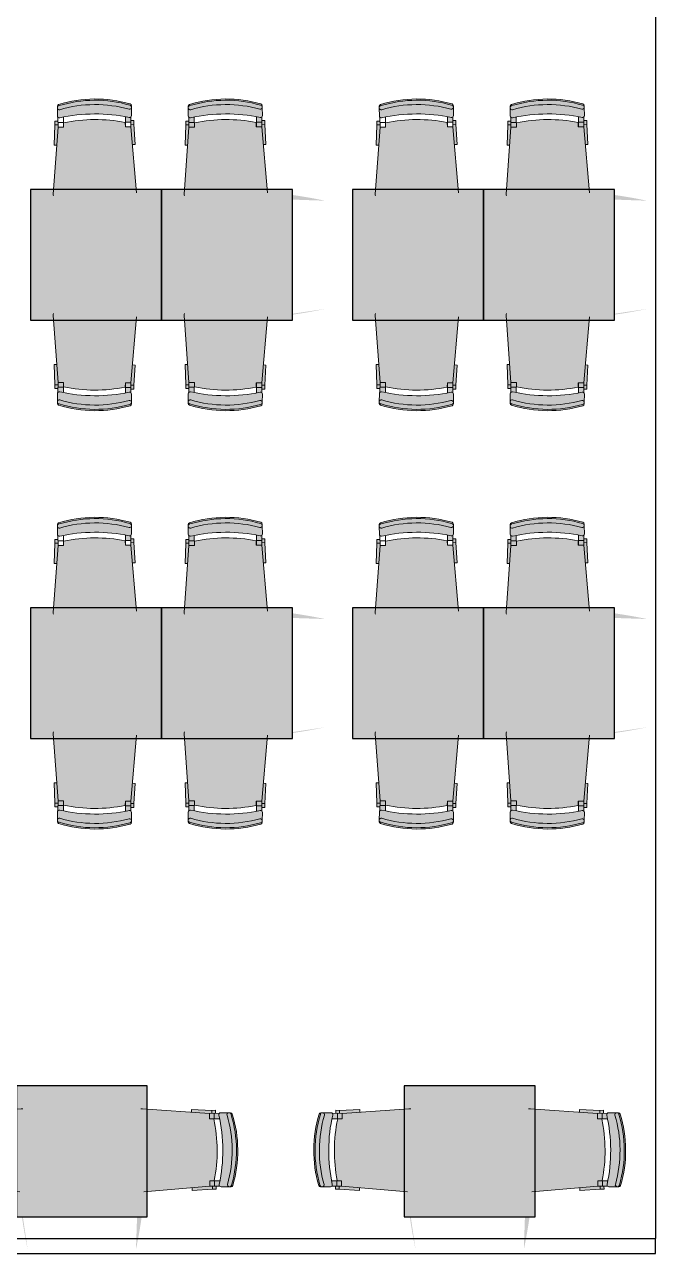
# Model space of a CAD drawing. Header units: millimetres. Extents: x -2729 to 15248, y -12439 to 5292.
# Drawn here: x 4251 to 4588, y -9050 to -8392 of the extents above; entities that cross this region are included whole.
import ezdxf

# ---------------------------------------------------------------- set-up
doc = ezdxf.new("R2010")
doc.units = ezdxf.units.MM
doc.layers.add('0-Mek_vrf text', color=7, linetype='Continuous')
doc.layers.add('tefris', color=39, linetype='Continuous')
doc.layers.add('DUVAR', color=7, linetype='Continuous', lineweight=30)

# ---------------------------------------------------------------- blocks, each defined once
blk = doc.blocks.new('dfgbdf')
at = {"layer": 'tefris', "color": 250, "lineweight": 9}
for p, q in [((-2454111.619684269, 525210.158802735), (-2454111.651142441, 525205.7704439993)), ((-2454111.619684269, 525210.158802735), (-2454111.651142441, 525205.7704439993)), ((-2454111.619684269, 525210.158802735), (-2454111.61313714, 525211.0721156007)), ((-2454072.020701715, 525209.8749354146), (-2454072.014154585, 525210.7882482801)), ((-2454111.393876919, 525199.8079857455), (-2454111.356269388, 525205.054168995)), ((-2454108.455731259, 525205.1188426953), (-2454108.493951429, 525199.7871974818)), ((-2454075.256584268, 525204.8808529217), (-2454075.294804439, 525199.5492077086)), ((-2454072.394878949, 525199.528419445), (-2454072.357271417, 525204.7746026947)), ((-2454072.020701715, 525209.8749354146), (-2454072.052159887, 525205.4865766789)), ((-2454072.020701715, 525209.8749354146), (-2454072.052159887, 525205.4865766789)), ((-2454114.364413285, 525164.5024694676), (-2454111.393876919, 525199.8079857455)), ((-2454112.999900517, 525201.1196209646), (-2454113.57778656, 525190.2564495396)), ((-2454112.985563781, 525203.1195695786), (-2454112.999900517, 525201.1196209646)), ((-2454112.999900517, 525201.1196209646), (-2454111.384557405, 525201.1080412957)), ((-2454112.985563781, 525203.1195695786), (-2454111.370220672, 525203.107989909)), ((-2454111.393876919, 525199.8079857455), (-2454108.393953999, 525199.7864806453)), ((-2454111.375956003, 525202.3079215129), (-2454108.476030512, 525202.2871332491)), ((-2454108.377466755, 525202.0864215513), (-2454108.393953999, 525199.7864806453)), ((-2454075.378314627, 525201.8498654515), (-2454075.394801869, 525199.5499245452)), ((-2454075.394801869, 525199.5499245452), (-2454072.394878949, 525199.528419445)), ((-2454075.276883522, 525202.0491434757), (-2454072.376958031, 525202.0283552122)), ((-2454069.8998299, 525163.7397039934), (-2454072.394878949, 525199.528419445)), ((-2454070.770216322, 525200.816895326), (-2454072.385559435, 525200.828474995)), ((-2454070.75587959, 525202.8168439397), (-2454072.371222701, 525202.8284236089)), ((-2454070.75587959, 525202.8168439397), (-2454070.770216322, 525200.816895326)), ((-2454070.770216322, 525200.816895326), (-2454070.348128059, 525189.946555534)), ((-2454113.57778656, 525190.2564495396), (-2454112.198356299, 525190.2465610235)), ((-2454070.348128059, 525189.946555534), (-2454071.727558321, 525189.95644405))]:
    blk.add_line(p, q, dxfattribs=at)
for centre, radius, start, end in [((-2454110.619709962, 525210.1516343682), 1, 179.5892793318425, 285.8993206494205), ((-2454110.95488347, 525210.5468397918), 0.6645643387296895, 128.1842560686453, 174.5564035868221), ((-2454110.613162832, 525211.0649472337), 1, 106.424976356534, 179.5892793318425), ((-2454110.477309588, 525209.903743491), 1.465455548318734, 98.72199400806039, 127.3173746617995), ((-2454092.409191321, 525148.7779265486), 65.89265889045396, 89.45884940670703, 106.2935274857314), ((-2454092.409191321, 525148.7779265486), 65.19265889045396, 89.45884940670703, 106.2935274857314), ((-2454092.43093583, 525145.7446062912), 65.92605708526092, 89.4589154703867, 105.7679051027529), ((-2454092.130943537, 525145.7424557811), 65.92605708526092, 73.41065353881503, 89.71964317462334), ((-2454092.112385946, 525148.7757988839), 65.19265889045396, 72.8850311529628, 89.71970926283139), ((-2454092.109199028, 525148.7757760386), 65.89265889045396, 72.8850311529628, 89.71970926283139), ((-2454073.169802533, 525209.636302729), 1.465455548318734, 51.8611839938373, 80.45656463648214), ((-2454073.014128892, 525210.795416647), 1, 359.5892793318426, 72.75358231075933), ((-2454072.683058072, 525210.2724862649), 0.6645643387296895, 4.622155051725973, 50.99430259902947), ((-2454110.651168134, 525205.7632756322), 1, 179.5892793318425, 282.1716553241168), ((-2454092.605583447, 525121.3815767524), 85.28971260092196, 89.48851251595534, 102.0700716838015), ((-2454092.445793999, 525122.746649585), 80.92352941175771, 77.82438813700311, 101.3541705151467), ((-2454092.305591153, 525121.3794262424), 85.28971260092196, 77.10848695473183, 89.69004613117218), ((-2454073.020676022, 525209.8821037814), 1, 253.2792379985671, 359.5892793318426), ((-2454073.052134194, 525205.4937450454), 1, 257.0069033155113, 359.5892793318426), ((-2454072.892565872, 525163.5310621646), 3, 344.9838835373608, 3.987984671885633)]:
    blk.add_arc(centre, radius, start, end, dxfattribs=at)
blk = doc.blocks.new('fgvbhfgjh')
h = blk.add_hatch(color=18)
h.set_gradient(color1=(8, 8, 8), color2=(145, 145, 145), one_color=1, tint=0.4099999964237213, name='INVCURVED')
h.paths.add_polyline_path([(-2451483.19880926, 521668.8699824771), (-2451413.19880926, 521668.8699824771), (-2451413.19880926, 521598.869982477), (-2451483.19880926, 521598.869982477)])
blk.add_lwpolyline([(-2451483.19880926, 521668.8699824771), (-2451413.19880926, 521668.8699824771), (-2451413.19880926, 521598.869982477), (-2451483.19880926, 521598.869982477), (-2451483.19880926, 521668.8699824771)])
blk = doc.blocks.new('mmmm')
at = {"layer": 'tefris'}
h = blk.add_hatch(color=18, dxfattribs=at)
h.set_gradient(color1=(8, 8, 8), color2=(92, 92, 92), one_color=1, tint=0.3600000143051147, name='CYLINDER')
edge = h.paths.add_edge_path()
edge.add_ellipse((-2457679.188082683, 522983.9656163464), major_axis=(-0.7071067817222897, 0.7071067817222896), ratio=0.9999999995503444, start_angle=224.6289349861511, end_angle=297.794258137757, ccw=False)
edge.add_line((-2457678.188103654, 522983.9591400851), (-2457678.19209032, 522983.4386288924))
edge.add_ellipse((-2457678.856640798, 522983.4429210727), major_axis=(0.4699179507806104, 0.4699179507806102), ratio=0.9999999992327752, start_angle=314.6299447237471, end_angle=369.2071047513651)
edge.add_ellipse((-2457679.342933607, 522982.8063922324), major_axis=(1.036233554988591, 1.036233554988591), ratio=0.9999999988766552, start_angle=8.340224815695624, end_angle=35.49723029684532)
edge.add_ellipse((-2457698.242316748, 522921.9324592913), major_axis=(46.09817118423729, 46.09817118423728), ratio=0.9999999999767026, start_angle=27.92569661727104, end_angle=44.76037470618905)
edge.add_ellipse((-2457698.539123553, 522921.9343762971), major_axis=(46.098171190294, 46.098171190294), ratio=0.9999999999654413, start_angle=44.49951486546471, end_angle=61.33419295303329)
edge.add_ellipse((-2457716.650621083, 522983.047354069), major_axis=(1.0362335564434, 1.0362335564434), ratio=0.9999999993428333, start_angle=53.76265933991045, end_angle=80.91966347774053)
edge.add_ellipse((-2457717.128651278, 522983.6901112522), major_axis=(-0.469917950441453, 0.469917950441453), ratio=0.9999999963918572, start_angle=-9.94721817048274, end_angle=39.59706914734291)
edge.add_line((-2457717.790263056, 522983.7526861261), (-2457717.787277593, 522984.2149197343))
edge.add_ellipse((-2457716.78729845, 522984.2084610986), major_axis=(0.7071067817655636, 0.7071067817655637), ratio=0.9999999992213571, start_angle=61.465641435351586, end_angle=134.6299448394291, ccw=False)
edge.add_ellipse((-2457698.539123555, 522921.9343762975), major_axis=(-46.59314593089847, 46.59314593089847), ratio=0.9999999999548213, start_angle=314.49951495361813, end_angle=331.3341929450192, ccw=False)
edge.add_ellipse((-2457698.239129812, 522921.9324387084), major_axis=(-46.5931459337958, 46.59314593379575), ratio=0.9999999999815988, start_angle=297.92569677302316, end_angle=314.76037479879227, ccw=False)
edge = h.paths.add_edge_path()
edge.add_ellipse((-2457761.927457061, 522875.6034356472), major_axis=(119.3420201263131, 37.18174596054682), ratio=0.4265283154179995, start_angle=36.98227490870283, end_angle=62.29266454274355)
edge.add_line((-2457720.479314032, 522937.9572304637), (-2457717.560022757, 522972.9509483364))
edge.add_line((-2457717.560022757, 522972.9509483366), (-2457714.560085328, 522972.9315724254))
edge.add_line((-2457714.560085328, 522972.931572425), (-2457714.545230464, 522975.231524454))
edge.add_ellipse((-2457698.557250628, 522895.9030799139), major_axis=(57.22157640173275, 57.22157640173277), ratio=0.9999999999961988, start_angle=392.86505360477304, end_angle=416.39483596480096, ccw=False)
edge.add_line((-2457681.545918752, 522975.0183894324), (-2457681.560773617, 522972.7184374039))
edge.add_line((-2457681.560773616, 522972.7184374039), (-2457678.560836188, 522972.6990614928))
edge.add_line((-2457678.560836188, 522972.6990614924), (-2457676.040386869, 522936.9121259068))
edge.add_ellipse((-2457679.032974005, 522936.7013600478), major_axis=(2.12132034998911, 2.12132034998911), ratio=0.9999999987284928, start_angle=300.03121224990423, end_angle=319.0286501075705, ccw=False)
edge = h.paths.add_edge_path()
edge.add_ellipse((-2457716.821540904, 522978.9067638578), major_axis=(-0.7071067809131965, 0.7071067809131961), ratio=0.999999999829844, start_angle=44.6284355362892, end_angle=147.0115104225966, ccw=False)
edge.add_line((-2457717.821519876, 522978.9132488352), (-2457717.793176502, 522983.3016024525))
edge.add_ellipse((-2457716.793197359, 522983.2951438157), major_axis=(0.7071067811908893, 0.7071067811908892), ratio=0.9999999999920784, start_angle=134.629944794807, end_angle=240.939986716869)
edge.add_ellipse((-2457698.558715172, 522918.9010413723), major_axis=(-46.61676202146179, 46.61676202146179), ratio=0.9999999999765883, start_angle=314.49958098612035, end_angle=330.80857055908643, ccw=False)
edge.add_ellipse((-2457698.258721432, 522918.8991037826), major_axis=(46.61676202181242, 46.61676202181243), ratio=0.9999999999946059, start_angle=388.45131901296287, end_angle=404.7603086764847, ccw=False)
edge.add_ellipse((-2457679.193981591, 522983.0522990646), major_axis=(0.7071067814499962, 0.7071067814499961), ratio=0.999999999992008, start_angle=208.3199025619581, end_angle=314.6281288870354)
edge.add_line((-2457678.194002653, 522983.0458087349), (-2457678.222345992, 522978.6574604695))
edge.add_ellipse((-2457679.222325135, 522978.6639191065), major_axis=(0.7071067813485851, 0.7071067813485854), ratio=0.9999999999161822, start_angle=212.248395108644, end_angle=314.629944792633, ccw=False)
edge.add_ellipse((-2457698.416077437, 522894.5359564247), major_axis=(60.30893414147975, 60.30893414147973), ratio=0.9999999999651737, start_angle=32.14679778577749, end_angle=44.73071163836433)
edge.add_ellipse((-2457698.716071179, 522894.5378940119), major_axis=(-60.30893414080492, 60.30893414080492), ratio=0.9999999999433816, start_angle=-45.47082196288935, end_angle=-32.88690840348889)
edge = h.paths.add_edge_path()
edge.add_ellipse((-2457698.242316748, 522921.9324592911), major_axis=(46.09817118435935, 46.09817118435936), ratio=0.9999999999766949, start_angle=387.9256966173313, end_angle=404.76037470619013, ccw=False)
edge.add_ellipse((-2457679.342933608, 522982.8063922322), major_axis=(-1.036233556076851, 1.036233556076851), ratio=0.9999999998429832, start_angle=276.9018505936157, end_angle=305.4972302277553, ccw=False)
edge.add_ellipse((-2457678.856640796, 522983.4429210722), major_axis=(-0.4699179509142243, 0.4699179509142243), ratio=0.9999999997353802, start_angle=224.629944793192, end_angle=276.0349705361688, ccw=False)
edge.add_line((-2457678.19209032, 522983.4386288924), (-2457678.194002448, 522983.0458404273))
edge.add_line((-2457678.194002448, 522983.0458404273), (-2457678.194002653, 522983.0458087423))
edge.add_ellipse((-2457679.19398159, 522983.0522990641), major_axis=(-0.7071067810289291, 0.7071067810289291), ratio=0.9999999999624826, start_angle=118.5788082655967, end_angle=224.6281293417238, ccw=False)
edge.add_ellipse((-2457698.258721431, 522918.8991037807), major_axis=(46.61676202343754, 46.61676202343754), ratio=0.9999999999963467, start_angle=28.44739180344517, end_angle=44.76030867725096)
edge.add_ellipse((-2457698.55871517, 522918.9010413715), major_axis=(-46.61676202056894, 46.61676202056894), ratio=0.999999999949352, start_angle=-45.50041901262929, end_angle=-29.18750223913822)
edge.add_ellipse((-2457716.793197359, 522983.2951438157), major_axis=(0.7071067813918692, 0.7071067813918696), ratio=0.9999999995664592, start_angle=134.6299447559351, end_angle=240.68108163018968, ccw=False)
edge.add_line((-2457717.793176501, 522983.301602453), (-2457717.790263056, 522983.7526861276))
edge.add_ellipse((-2457717.128651278, 522983.6901112515), major_axis=(0.469917950619392, 0.4699179506193922), ratio=0.9999999993763433, start_angle=83.22492197080362, end_angle=129.5970688284159, ccw=False)
edge.add_ellipse((-2457716.650621081, 522983.0473540693), major_axis=(1.03623355833267, 1.03623355833267), ratio=0.9999999979251082, start_angle=413.76265943400807, end_angle=442.35804038675644, ccw=False)
edge.add_ellipse((-2457698.539123553, 522921.9343762971), major_axis=(46.0981711902941, 46.09817119029425), ratio=0.9999999999654386, start_angle=404.4995148654648, end_angle=421.3341929530333, ccw=False)
h.paths.add_polyline_path([(-2457718.357715751, 522963.3889550469), (-2457719.737152682, 522963.3978645154), (-2457719.166976878, 522974.2614433565), (-2457717.551625955, 522974.2510101737), (-2457717.560022757, 522972.9509483366)])
h.paths.add_polyline_path([(-2457676.507285125, 522963.1186526685), (-2457677.886722056, 522963.1275621374), (-2457678.560836188, 522972.6990614924), (-2457678.552439386, 522973.9991233298), (-2457676.937088463, 522973.9886901478)])
h.paths.add_polyline_path([(-2457678.539522111, 522975.9990816154), (-2457676.924171188, 522975.9886484326), (-2457676.937088463, 522973.9886901478), (-2457678.552439386, 522973.9991233298)])
h.paths.add_polyline_path([(-2457717.551625955, 522974.2510101737), (-2457719.166976878, 522974.2614433565), (-2457719.154059605, 522976.2614016419), (-2457717.53870868, 522976.2509684595)])
edge = h.paths.add_edge_path()
edge.add_line((-2457714.64393665, 522975.4321661454), (-2457717.543876164, 522975.4508961928))
edge.add_line((-2457717.543876164, 522975.4508961928), (-2457717.526138693, 522978.1971569562))
edge.add_ellipse((-2457716.821540904, 522978.9067638582), major_axis=(-0.7071067812190581, 0.7071067812190583), ratio=0.9999999999837588, start_angle=90.20294078737055, end_angle=147.2123183470314)
edge.add_ellipse((-2457698.716071199, 522894.5378939973), major_axis=(-60.30893392307935, 60.30893392307935), ratio=0.999999994913458, start_angle=325.7503848735804, end_angle=327.11073702994173, ccw=False)
edge.add_line((-2457714.625215686, 522978.330699174), (-2457714.64393665, 522975.4321661454))
h = blk.add_hatch(color=33, dxfattribs=at)
h.set_gradient(color1=(172, 159, 128), one_color=1, tint=1, name='CYLINDER')
h.paths.add_polyline_path([(-2457681.460775703, 522972.717791541), (-2457681.44462911, 522975.2177393974), (-2457678.544689596, 522975.1990093497), (-2457678.560836188, 522972.6990614924)])
edge = h.paths.add_edge_path()
edge.add_line((-2457678.544689596, 522975.1990093497), (-2457681.44462911, 522975.2177393974))
edge.add_line((-2457681.44462911, 522975.2177393974), (-2457681.425908146, 522978.1162724265))
edge.add_ellipse((-2457698.416077457, 522894.535956455), major_axis=(60.30893391531446, 60.30893391531446), ratio=0.9999999950626882, start_angle=392.1491526882551, end_angle=393.50950465792675, ccw=False)
edge.add_ellipse((-2457679.222325135, 522978.6639191066), major_axis=(0.7071067813949794, 0.7071067813949791), ratio=0.9999999999964688, start_angle=212.0475552884645, end_angle=269.0569487911714)
edge.add_line((-2457678.526952125, 522977.9452701127), (-2457678.544689596, 522975.1990093497))
h.paths.add_polyline_path([(-2457717.560022757, 522972.9509483366), (-2457717.543876164, 522975.4508961928), (-2457714.64393665, 522975.4321661454), (-2457714.660083242, 522972.9322182896)])
h = blk.add_hatch(color=18, dxfattribs=at)
h.set_gradient(color1=(8, 8, 8), color2=(92, 92, 92), one_color=1, tint=0.3600000143051147, name='CYLINDER')
h.paths.add_polyline_path([(-2457678.892278905, 522823.9789179585, 0.3305505333251211), (-2457678.188103657, 522824.9406429432), (-2457678.192090323, 522825.4611541359, -0.2427438629334576), (-2457678.467965631, 522824.9178096643, -0.119052518395025), (-2457679.100993811, 522824.6480447833, -0.0735875389792936), (-2457697.969665526, 522821.7752349952, -0.0735875389735171), (-2457716.873871161, 522824.4040783907, -0.1190525126681235), (-2457717.510331056, 522824.6656439186, -0.2196094287040335), (-2457717.79026306, 522825.1470969022), (-2457717.787277597, 522824.6848632938, 0.3305455976475086), (-2457717.070738772, 522823.7323320513, 0.0735875385497968), (-2457697.96355113, 522821.0752617001, 0.0735875387030554)])
edge = h.paths.add_edge_path()
edge.add_ellipse((-2457761.927457065, 522933.2963473811), major_axis=(119.3420201236627, -37.18174596169329), ratio=0.4265283154215424, start_angle=297.7073354583348, end_angle=323.01772509326184, ccw=False)
edge.add_line((-2457720.479314036, 522870.9425525646), (-2457717.560022761, 522835.9488346917))
edge.add_line((-2457717.56002276, 522835.9488346917), (-2457714.560085332, 522835.9682106028))
edge.add_line((-2457714.560085332, 522835.9682106035), (-2457714.545230468, 522833.6682585744))
edge.add_arc((-2457698.557250631, 522912.9967031139), 80.92352941115504, 258.6051640350927, 282.1349463954001)
edge.add_line((-2457681.545918755, 522833.8813935955), (-2457681.56077362, 522836.1813456244))
edge.add_line((-2457681.56077362, 522836.1813456244), (-2457678.560836191, 522836.2007215356))
edge.add_line((-2457678.560836191, 522836.2007215356), (-2457676.040386872, 522871.9876571211))
edge.add_arc((-2457679.032974006, 522872.19842298), 3.000000000802631, -4.02865014046936, 14.96878772636373)
h.paths.add_polyline_path([(-2457716.613432716, 522830.9711249828, 0.4790289221056363), (-2457717.82151988, 522829.986534193), (-2457717.793176506, 522825.5981805755, -0.500271849319481), (-2457716.518567012, 522826.5661890912, 0.07128175433068201), (-2457697.982926989, 522824.0751990416, 0.0712817547301692), (-2457679.481009383, 522826.80540622, -0.5002619448420746), (-2457678.194002657, 522825.8539742935), (-2457678.222345996, 522830.2423225585, 0.4790207402578018), (-2457679.443049894, 522831.2112000601, -0.0549629285443206), (-2457698.015219949, 522829.0750560141, -0.054962927260355)])
h.paths.add_polyline_path([(-2457697.969665526, 522821.7752349952, 0.0735875389792797), (-2457679.100993811, 522824.6480447833, 0.1254224069759553), (-2457678.438732215, 522824.9401432965, 0.2281353875295868), (-2457678.192090323, 522825.4611541359), (-2457678.194002451, 522825.8539426008), (-2457678.194002657, 522825.853974286, 0.4988503369004011), (-2457679.476677848, 522826.8066934443, -0.071298977506095), (-2457697.982926989, 522824.0751990416, -0.0712989770642944), (-2457716.522914801, 522826.5674202554, 0.4988602312897345), (-2457717.793176505, 522825.5981805753), (-2457717.79026306, 522825.1470969007, 0.205143870496195), (-2457717.539850573, 522824.6875981205, 0.1254224130629383), (-2457716.873871161, 522824.4040783907, 0.0735875389735347)])
h.paths.add_polyline_path([(-2457718.357715755, 522845.5108279814), (-2457719.737152685, 522845.5019185132), (-2457719.166976882, 522834.6383396718), (-2457717.551625958, 522834.6487728546), (-2457717.56002276, 522835.9488346917)])
h.paths.add_polyline_path([(-2457676.507285128, 522845.7811303599), (-2457677.88672206, 522845.7722208911), (-2457678.560836191, 522836.2007215356), (-2457678.552439389, 522834.9006596985), (-2457676.937088467, 522834.9110928807)])
h.paths.add_polyline_path([(-2457678.539522115, 522832.900701413), (-2457676.924171192, 522832.9111345956), (-2457676.937088467, 522834.9110928807), (-2457678.552439389, 522834.9006596985)])
h.paths.add_polyline_path([(-2457717.551625958, 522834.6487728546), (-2457719.166976882, 522834.6383396718), (-2457719.154059607, 522832.6383813862), (-2457717.538708684, 522832.6488145689)])
h.paths.add_polyline_path([(-2457714.643936654, 522833.4676168826), (-2457717.543876167, 522833.4488868353), (-2457717.526138697, 522830.7026260718, -0.2540112033113549), (-2457716.610005976, 522830.9703896076, 0.0059357257269831), (-2457714.62521569, 522830.5690838541)])
h = blk.add_hatch(color=33, dxfattribs=at)
h.set_gradient(color1=(172, 159, 128), one_color=1, tint=1, name='CYLINDER')
h.paths.add_polyline_path([(-2457681.460775706, 522836.1819914873), (-2457681.444629114, 522833.6820436308), (-2457678.544689599, 522833.7007736783), (-2457678.560836191, 522836.2007215356)])
h.paths.add_polyline_path([(-2457678.544689599, 522833.7007736783), (-2457681.444629114, 522833.6820436308), (-2457681.42590815, 522830.7835106015, 0.0059357249099136), (-2457679.446467393, 522831.2104203594, -0.254011277546088), (-2457678.526952128, 522830.9545129157)])
h.paths.add_polyline_path([(-2457717.56002276, 522835.9488346917), (-2457717.543876167, 522833.4488868353), (-2457714.643936654, 522833.4676168826), (-2457714.660083246, 522835.9675647388)])
at = {"extrusion": (0, 0, -1), "zscale": -1, "rotation": 90}
blk.add_blockref('fgvbhfgjh', (2979332.754085634, 2974352.648700772), dxfattribs=at)
at = {"layer": 'tefris', "rotation": 0.0406654588504009}
blk.add_blockref('dfgbdf', (-3234.025752595626, -484.92879121704), dxfattribs=at)
at = {"layer": 'tefris', "xscale": -1, "rotation": 179.9593345443883}
blk.add_blockref('dfgbdf', (-3234.025752601215, 1046293.828574249), dxfattribs=at)
blk = doc.blocks.new('ttyt')
h = blk.add_hatch(color=18)
h.set_gradient(color1=(8, 8, 8), color2=(145, 145, 145), one_color=1, tint=0.5699999928474426, name='INVCURVED')
h.paths.add_polyline_path([(6319.170442355695, 5294.211322697453), (6319.170442355695, 5224.211322697454), (6389.170442355752, 5224.211322697454), (6389.170442355752, 5294.211322697453)])
at = {"layer": 'tefris'}
h = blk.add_hatch(color=18, dxfattribs=at)
h.set_gradient(color1=(8, 8, 8), color2=(92, 92, 92), one_color=1, tint=0.3600000143051147, name='CYLINDER')
h.paths.add_polyline_path([(6334.178618105374, 5339.682296251695, 0.3305505333251211), (6333.474442857099, 5338.720571267003), (6333.478429523077, 5338.200060074267, -0.2427438629334576), (6333.754304830696, 5338.743404545871, -0.119052518395025), (6334.387333011036, 5339.013169426988, -0.0735875389792936), (6353.256004725363, 5341.885979214966, -0.0735875389735171), (6372.160210360553, 5339.257135819461, -0.1190525126681235), (6372.796670255961, 5338.995570291582, -0.2196094287040335), (6373.07660225943, 5338.514117307777), (6373.073616796883, 5338.976350916367, 0.3305455976475086), (6372.357077971813, 5339.928882158877, 0.0735875385497968), (6353.249890330029, 5342.585952510177, 0.0735875387030554)])
edge = h.paths.add_edge_path()
edge.add_ellipse((6417.213796264273, 5230.364866829062), major_axis=(-119.3420201236627, 37.18174596169329), ratio=0.4265283154215424, start_angle=297.7073354583348, end_angle=323.01772509326184, ccw=False)
edge.add_line((6375.765653235617, 5292.718661645711), (6372.84636196053, 5327.71237951848))
edge.add_line((6372.846361960063, 5327.71237951848), (6369.846424531438, 5327.693003607382))
edge.add_line((6369.846424531903, 5327.6930036068), (6369.831569667685, 5329.992955635701))
edge.add_arc((6353.843589830924, 5250.664511096248), 80.92352941115504, 438.6051640350927, 462.1349463954)
edge.add_line((6336.832257955116, 5329.779820614544), (6336.847112819799, 5327.479868585876))
edge.add_line((6336.847112819799, 5327.47986858576), (6333.847175391171, 5327.460492674544))
edge.add_line((6333.847175391171, 5327.460492674544), (6331.326726071782, 5291.673557088935))
edge.add_arc((6334.319313206024, 5291.462791230114), 3.000000000802631, 175.9713498595306, 194.9687877263636)
h.paths.add_polyline_path([(6371.899771915995, 5332.690089227448, 0.4790289221056363), (6373.107859079506, 5333.674680017217), (6373.079515705597, 5338.063033634615, -0.500271849319481), (6371.804906211573, 5337.095025118956, 0.07128175433068201), (6353.269266188856, 5339.586015168627, 0.0712817547301692), (6334.767348582635, 5336.855807990119, -0.5002619448420746), (6333.480341856148, 5337.807239916691), (6333.508685195599, 5333.418891651606, 0.4790207402578018), (6334.729389093596, 5332.450014150053, -0.0549629285443206), (6353.301559147671, 5334.586158196026, -0.054962927260355)])
h.paths.add_polyline_path([(6353.256004725363, 5341.885979214966, 0.0735875389792797), (6334.387333011036, 5339.013169426988, 0.1254224069759553), (6333.725071413222, 5338.721070913879, 0.2281353875295868), (6333.478429523077, 5338.200060074267), (6333.480341651259, 5337.807271609366), (6333.480341856148, 5337.807239924142, 0.4988503369004011), (6334.763017048373, 5336.854520765882, -0.071298977506095), (6353.269266188856, 5339.586015168627, -0.0712989770642944), (6371.809254000675, 5337.093793954749, 0.4988602312897345), (6373.079515704667, 5338.063033634846), (6373.07660225943, 5338.514117309408, 0.205143870496195), (6372.826189772937, 5338.973616089722, 0.1254224130629383), (6372.160210360553, 5339.257135819461, 0.0735875389735347)])
h.paths.add_polyline_path([(6373.644054954652, 5318.150386228742), (6375.023491885293, 5318.159295697048), (6374.453316081095, 5329.022874538371), (6372.83796515806, 5329.012441355551), (6372.846361960063, 5327.71237951848)])
h.paths.add_polyline_path([(6331.793624328231, 5317.88008385017), (6333.173061259802, 5317.888993319174), (6333.847175391171, 5327.460492674544), (6333.838778589166, 5328.760554511617), (6332.223427666132, 5328.750121329495)])
h.paths.add_polyline_path([(6333.825861315023, 5330.760512797212), (6332.210510391988, 5330.750079614393), (6332.223427666132, 5328.750121329495), (6333.838778589166, 5328.760554511617)])
h.paths.add_polyline_path([(6372.83796515806, 5329.012441355551), (6374.453316081095, 5329.022874538371), (6374.440398806486, 5331.022832823967), (6372.825047883451, 5331.012399641381)])
h.paths.add_polyline_path([(6369.930275853503, 5330.193597327502), (6372.830215367269, 5330.212327374894), (6372.8124778967, 5332.958588138271, -0.2540112033113549), (6371.896345175583, 5332.690824602548, 0.0059357257269831), (6369.911554889997, 5333.092130356053)])
h = blk.add_hatch(color=18, dxfattribs=at)
h.set_gradient(color1=(8, 8, 8), color2=(92, 92, 92), one_color=1, tint=0.3600000143051147, name='CYLINDER')
edge = h.paths.add_edge_path()
edge.add_ellipse((6334.474421882782, 5179.695597863806), major_axis=(0.7071067817222896, -0.7071067817222897), ratio=0.9999999995503444, start_angle=224.6289349861511, end_angle=297.794258137757, ccw=False)
edge.add_line((6333.474442853371, 5179.702074124993), (6333.478429519352, 5180.222585317729))
edge.add_ellipse((6334.142979997921, 5180.218293137432), major_axis=(-0.4699179507806104, -0.4699179507806102), ratio=0.9999999992327752, start_angle=314.6299447237471, end_angle=369.2071047513651)
edge.add_ellipse((6334.62927280717, 5180.854821977721), major_axis=(-1.036233554988591, -1.036233554988591), ratio=0.9999999988766552, start_angle=8.340224815695624, end_angle=35.49723029684532)
edge.add_ellipse((6353.528655947895, 5241.72875491884), major_axis=(-46.09817118423729, -46.09817118423727), ratio=0.9999999999767026, start_angle=27.92569661727104, end_angle=44.76037470618905)
edge.add_ellipse((6353.825462752733, 5241.726837913089), major_axis=(-46.09817119029401, -46.09817119029399), ratio=0.9999999999654413, start_angle=44.49951486546471, end_angle=61.33419295303329)
edge.add_ellipse((6371.936960282514, 5180.61386014107), major_axis=(-1.0362335564434, -1.0362335564434), ratio=0.9999999993428333, start_angle=53.76265933991045, end_angle=80.91966347774053)
edge.add_ellipse((6372.414990477509, 5179.971102957896), major_axis=(0.4699179504414529, -0.4699179504414532), ratio=0.9999999963918572, start_angle=-9.94721817048274, end_angle=39.59706914734291)
edge.add_line((6373.076602255705, 5179.908528084219), (6373.073616793159, 5179.446294475862))
edge.add_ellipse((6372.073637650128, 5179.452753111537), major_axis=(-0.7071067817655637, -0.7071067817655636), ratio=0.9999999992213571, start_angle=61.465641435351586, end_angle=134.6299448394291, ccw=False)
edge.add_ellipse((6353.825462755061, 5241.726837912625), major_axis=(46.59314593089847, -46.59314593089847), ratio=0.9999999999548213, start_angle=314.49951495361813, end_angle=331.3341929450192, ccw=False)
edge.add_ellipse((6353.525469011407, 5241.728775501766), major_axis=(46.59314593379575, -46.5931459337958), ratio=0.9999999999815988, start_angle=297.92569677302316, end_angle=314.76037479879227, ccw=False)
edge = h.paths.add_edge_path()
edge.add_ellipse((6417.213796260546, 5288.057778562935), major_axis=(-119.3420201263131, -37.18174596054682), ratio=0.4265283154179995, start_angle=36.98227490870283, end_angle=62.29266454274355)
edge.add_line((6375.765653231892, 5225.70398374652), (6372.846361956339, 5190.710265873749))
edge.add_line((6372.846361956339, 5190.710265873517), (6369.846424527713, 5190.729641784731))
edge.add_line((6369.846424528178, 5190.729641785196), (6369.83156966396, 5188.429689756179))
edge.add_ellipse((6353.843589827198, 5267.758134296214), major_axis=(-57.22157640173277, -57.22157640173277), ratio=0.9999999999961988, start_angle=392.86505360477304, end_angle=416.39483596480096, ccw=False)
edge.add_line((6336.832257951392, 5188.642824777685), (6336.847112816538, 5190.942776806237))
edge.add_line((6336.847112816073, 5190.942776806237), (6333.847175387447, 5190.962152717452))
edge.add_line((6333.847175387447, 5190.962152717685), (6331.326726068525, 5226.749088303236))
edge.add_ellipse((6334.319313202299, 5226.959854162348), major_axis=(-2.12132034998911, -2.121320349989109), ratio=0.9999999987284928, start_angle=300.03121224990423, end_angle=319.0286501075705, ccw=False)
edge = h.paths.add_edge_path()
edge.add_ellipse((6372.107880103647, 5184.754450352446), major_axis=(0.7071067809131961, -0.7071067809131965), ratio=0.999999999829844, start_angle=44.6284355362892, end_angle=147.0115104225966, ccw=False)
edge.add_line((6373.107859075782, 5184.747965374778), (6373.079515701871, 5180.359611757616))
edge.add_ellipse((6372.07953655884, 5180.366070394453), major_axis=(-0.7071067811908893, -0.7071067811908892), ratio=0.9999999999920784, start_angle=134.629944794807, end_angle=240.939986716869)
edge.add_ellipse((6353.845054371994, 5244.76017283793), major_axis=(46.61676202146179, -46.61676202146179), ratio=0.9999999999765883, start_angle=314.49958098612035, end_angle=330.80857055908643, ccw=False)
edge.add_ellipse((6353.545060631599, 5244.762110427538), major_axis=(-46.61676202181243, -46.61676202181242), ratio=0.9999999999946059, start_angle=388.45131901296287, end_angle=404.7603086764847, ccw=False)
edge.add_ellipse((6334.480320790562, 5180.608915145558), major_axis=(-0.7071067814499963, -0.707106781449996), ratio=0.999999999992008, start_angle=208.3199025619581, end_angle=314.6281288870354)
edge.add_line((6333.480341852421, 5180.615405475305), (6333.508685191872, 5185.003753740623))
edge.add_ellipse((6334.508664334903, 5184.997295103784), major_axis=(-0.7071067813485854, -0.7071067813485851), ratio=0.9999999999161822, start_angle=212.248395108644, end_angle=314.629944792633, ccw=False)
edge.add_ellipse((6353.702416636295, 5269.125257785482), major_axis=(-60.30893414147975, -60.30893414147972), ratio=0.9999999999651737, start_angle=32.14679778577749, end_angle=44.73071163836433)
edge.add_ellipse((6354.002410379018, 5269.123320198202), major_axis=(60.30893414080492, -60.30893414080492), ratio=0.9999999999433816, start_angle=-45.47082196288935, end_angle=-32.88690840348889)
edge = h.paths.add_edge_path()
edge.add_ellipse((6353.528655947895, 5241.728754919073), major_axis=(-46.09817118435936, -46.09817118435935), ratio=0.9999999999766949, start_angle=387.9256966173313, end_angle=404.76037470619013, ccw=False)
edge.add_ellipse((6334.629272808101, 5180.854821977954), major_axis=(1.036233556076851, -1.036233556076851), ratio=0.9999999998429832, start_angle=276.9018505936157, end_angle=305.4972302277553, ccw=False)
edge.add_ellipse((6334.142979997455, 5180.218293137898), major_axis=(0.4699179509142243, -0.4699179509142243), ratio=0.9999999997353802, start_angle=224.629944793192, end_angle=276.0349705361688, ccw=False)
edge.add_line((6333.478429519352, 5180.222585317729), (6333.480341647532, 5180.615373782864))
edge.add_line((6333.480341647532, 5180.615373782864), (6333.480341852421, 5180.615405467854))
edge.add_ellipse((6334.480320790097, 5180.608915146025), major_axis=(0.7071067810289291, -0.7071067810289291), ratio=0.9999999999624826, start_angle=118.5788082655967, end_angle=224.6281293417238, ccw=False)
edge.add_ellipse((6353.545060630668, 5244.7621104294), major_axis=(-46.61676202343754, -46.61676202343754), ratio=0.9999999999963467, start_angle=28.44739180344517, end_angle=44.76030867725096)
edge.add_ellipse((6353.845054369665, 5244.760172838861), major_axis=(46.61676202056893, -46.61676202056896), ratio=0.999999999949352, start_angle=-45.50041901262929, end_angle=-29.18750223913822)
edge.add_ellipse((6372.07953655884, 5180.366070394453), major_axis=(-0.7071067813918696, -0.7071067813918692), ratio=0.9999999995664592, start_angle=134.6299447559351, end_angle=240.68108163018968, ccw=False)
edge.add_line((6373.079515701405, 5180.359611757149), (6373.076602255705, 5179.908528082588))
edge.add_ellipse((6372.414990477509, 5179.971102958595), major_axis=(-0.4699179506193922, -0.4699179506193922), ratio=0.9999999993763433, start_angle=83.22492197080362, end_angle=129.5970688284159, ccw=False)
edge.add_ellipse((6371.936960281118, 5180.613860140837), major_axis=(-1.03623355833267, -1.03623355833267), ratio=0.9999999979251082, start_angle=413.76265943400807, end_angle=442.35804038675644, ccw=False)
edge.add_ellipse((6353.825462752733, 5241.726837913089), major_axis=(-46.09817119029425, -46.0981711902941), ratio=0.9999999999654386, start_angle=404.4995148654648, end_angle=421.3341929530333, ccw=False)
h.paths.add_polyline_path([(6373.644054950926, 5200.272259163255), (6375.023491881569, 5200.263349694948), (6374.453316077371, 5189.399770853626), (6372.837965154335, 5189.410204036445), (6372.846361956339, 5190.710265873517)])
h.paths.add_polyline_path([(6331.793624324504, 5200.542561541827), (6333.173061256077, 5200.533652072824), (6333.847175387447, 5190.962152717685), (6333.838778585441, 5189.662090880381), (6332.223427662871, 5189.672524062501)])
h.paths.add_polyline_path([(6333.825861311298, 5187.662132594784), (6332.210510388263, 5187.672565777603), (6332.223427662871, 5189.672524062501), (6333.838778585441, 5189.662090880381)])
h.paths.add_polyline_path([(6372.837965154335, 5189.410204036445), (6374.453316077371, 5189.399770853626), (6374.440398802763, 5187.399812568262), (6372.825047879725, 5187.410245750616)])
edge = h.paths.add_edge_path()
edge.add_line((6369.930275849778, 5188.229048064727), (6372.830215363542, 5188.210318017335))
edge.add_line((6372.830215363542, 5188.210318017335), (6372.812477892976, 5185.464057253957))
edge.add_ellipse((6372.107880103647, 5184.754450351981), major_axis=(0.707106781219058, -0.7071067812190583), ratio=0.9999999999837588, start_angle=90.20294078737055, end_angle=147.2123183470314)
edge.add_ellipse((6354.002410398575, 5269.123320212871), major_axis=(60.30893392307935, -60.30893392307935), ratio=0.999999994913458, start_angle=325.7503848735804, end_angle=327.11073702994173, ccw=False)
edge.add_line((6369.911554886273, 5185.330515036177), (6369.930275849778, 5188.229048064727))
h = blk.add_hatch(color=33, dxfattribs=at)
h.set_gradient(color1=(172, 159, 128), one_color=1, tint=1, name='CYLINDER')
h.paths.add_polyline_path([(6336.747114902608, 5190.943422669129), (6336.730968309812, 5188.443474812716), (6333.831028795114, 5188.462204860339), (6333.847175387447, 5190.962152717685)])
edge = h.paths.add_edge_path()
edge.add_line((6333.831028795114, 5188.462204860339), (6336.730968309812, 5188.443474812716))
edge.add_line((6336.730968309812, 5188.443474812716), (6336.712247346309, 5185.5449417837))
edge.add_ellipse((6353.70241665725, 5269.125257755214), major_axis=(-60.30893391531446, -60.30893391531446), ratio=0.9999999950626882, start_angle=392.1491526882551, end_angle=393.50950465792675, ccw=False)
edge.add_ellipse((6334.508664334903, 5184.997295103552), major_axis=(-0.7071067813949794, -0.7071067813949791), ratio=0.9999999999964688, start_angle=212.0475552884645, end_angle=269.0569487911714)
edge.add_line((6333.813291324084, 5185.715944097426), (6333.831028795114, 5188.462204860339))
h.paths.add_polyline_path([(6372.846361956339, 5190.710265873517), (6372.830215363542, 5188.210318017335), (6369.930275849778, 5188.229048064727), (6369.946422442108, 5190.728995920675)])
blk.add_lwpolyline([(6319.170442355695, 5294.211322697453), (6319.170442355695, 5224.211322697454), (6389.170442355752, 5224.211322697454), (6389.170442355752, 5294.211322697453), (6319.170442355695, 5294.211322697453)])
at = {"layer": '0-Mek_vrf text', "color": 1, "rotation": 180}
blk.add_blockref('mmmm', (-2451274.7136608, 528163.6612142104), dxfattribs=at)
at = {"layer": 'tefris', "xscale": -1, "rotation": 359.9593345443694}
blk.add_blockref('dfgbdf', (-2448110.687908199, -518130.1673600384), dxfattribs=at)
at = {"layer": 'tefris', "rotation": 180.0406654556305}
blk.add_blockref('dfgbdf', (-2448110.687908205, 528648.5900054275), dxfattribs=at)
blk = doc.blocks.new('sthsryh')
at = {"layer": 'tefris'}
h = blk.add_hatch(color=18, dxfattribs=at)
h.set_gradient(color1=(8, 8, 8), color2=(92, 92, 92), one_color=1, tint=0.3600000143051147, name='CYLINDER')
h.paths.add_polyline_path([(4536.027984292246, 3770.325054242625, 0.3305505333251211), (4535.32380904397, 3769.363329257933), (4535.327795710414, 3768.842818065198, -0.2427438629334576), (4535.603671018034, 3769.386162536859, -0.119052518395025), (4536.236699198371, 3769.655927417917, -0.0735875389792936), (4555.105370913167, 3772.528737205897, -0.0735875389735171), (4574.009576548355, 3769.89989381045, -0.1190525126681235), (4574.646036443301, 3769.638328282513, -0.2196094287040335), (4574.925968447234, 3769.156875298882), (4574.922982984222, 3769.619108907296, 0.3305455976475086), (4574.20644415915, 3770.571640149807, 0.0735875385497968), (4555.099256517364, 3773.228710501047, 0.0735875387030554)])
edge = h.paths.add_edge_path()
edge.add_ellipse((4619.063162452076, 3661.00762482005), major_axis=(-119.3420201236627, 37.1817459616933), ratio=0.4265283154215424, start_angle=297.7073354583348, end_angle=323.01772509326184, ccw=False)
edge.add_line((4577.615019422956, 3723.361419636582), (4574.695728148332, 3758.35513750941))
edge.add_line((4574.695728147401, 3758.35513750941), (4571.695790719241, 3758.335761598369))
edge.add_line((4571.695790719241, 3758.335761597671), (4571.680935855488, 3760.635713626747))
edge.add_arc((4555.692956018261, 3681.307269087236), 80.92352941115504, 438.6051640350927, 462.1349463954)
edge.add_line((4538.681624141987, 3760.422578605649), (4538.696479007136, 3758.122626576806))
edge.add_line((4538.696479007136, 3758.122626576748), (4535.696541578043, 3758.103250665533))
edge.add_line((4535.696541578043, 3758.103250665533), (4533.17609225912, 3722.316315079981))
edge.add_arc((4536.168679393361, 3722.10554922116), 3.000000000802631, 175.9713498595306, 194.9687877263636)
h.paths.add_polyline_path([(4573.749138103331, 3763.33284721832, 0.4790289221056363), (4574.957225267311, 3764.317438008148), (4574.928881892931, 3768.705791625661, -0.500271849319481), (4573.654272398911, 3767.737783109944, 0.07128175433068201), (4555.118632376194, 3770.228773159557, 0.0712817547301692), (4536.61671477044, 3767.498565981107, -0.5002619448420746), (4535.329708043952, 3768.449997907621), (4535.358051382936, 3764.061649642594, 0.4790207402578018), (4536.578755281399, 3763.092772141042, -0.0549629285443206), (4555.150925335474, 3765.228916187072, -0.054962927260355)])
h.paths.add_polyline_path([(4555.105370913167, 3772.528737205897, 0.0735875389792797), (4536.236699198371, 3769.655927417917, 0.1254224069759553), (4535.574437601492, 3769.36382890481, 0.2281353875295868), (4535.327795710414, 3768.842818065198), (4535.329707838129, 3768.450029600354), (4535.329708043952, 3768.449997915129, 0.4988503369004011), (4536.612383235246, 3767.497278756812, -0.071298977506095), (4555.118632376194, 3770.228773159557, -0.0712989770642944), (4573.658620188012, 3767.736551945738, 0.4988602312897345), (4574.928881892, 3768.705791625836), (4574.925968447234, 3769.156875300454, 0.205143870496195), (4574.675555960275, 3769.616374080652, 0.1254224130629383), (4574.009576548355, 3769.89989381045, 0.0735875389735347)])
h.paths.add_polyline_path([(4575.49342114199, 3748.793144219729), (4576.872858072166, 3748.802053687978), (4576.302682268899, 3759.66563252936), (4574.687331345398, 3759.655199346541), (4574.695728147401, 3758.35513750941)])
h.paths.add_polyline_path([(4533.642990515567, 3748.522841841216), (4535.02242744714, 3748.531751310104), (4535.696541578043, 3758.103250665533), (4535.688144776504, 3759.403312502604), (4534.072793853935, 3759.392879320425)])
h.paths.add_polyline_path([(4535.675227502361, 3761.403270788142), (4534.059876579327, 3761.392837605439), (4534.072793853935, 3759.392879320425), (4535.688144776504, 3759.403312502604)])
h.paths.add_polyline_path([(4574.687331345398, 3759.655199346541), (4576.302682268899, 3759.66563252936), (4576.28976499429, 3761.665590814955), (4574.674414071254, 3761.655157632311)])
h.paths.add_polyline_path([(4571.779642041307, 3760.836355318549), (4574.679581554141, 3760.855085365824), (4574.661844084038, 3763.601346129319, -0.2540112033113549), (4573.745711363386, 3763.333582593535, 0.0059357257269831), (4571.760921077337, 3763.73488834704)])
h = blk.add_hatch(color=33, dxfattribs=at)
h.set_gradient(color1=(172, 159, 128), one_color=1, tint=1, name='CYLINDER')
h.paths.add_polyline_path([(4538.596481093206, 3758.121980713855), (4538.58033450134, 3760.621928570328), (4535.68039498618, 3760.603198522878), (4535.696541578043, 3758.103250665533)])
h.paths.add_polyline_path([(4535.68039498618, 3760.603198522878), (4538.58033450134, 3760.621928570328), (4538.56161353737, 3763.520461599576, 0.0059357249099136), (4536.582172780298, 3763.09355184174, -0.254011277546088), (4535.662657515145, 3763.3494592855)])
h.paths.add_polyline_path([(4574.695728147401, 3758.35513750941), (4574.679581554141, 3760.855085365824), (4571.779642041307, 3760.836355318549), (4571.795788633171, 3758.33640746231)])
h = blk.add_hatch(color=18, dxfattribs=at)
h.set_gradient(color1=(8, 8, 8), color2=(92, 92, 92), one_color=1, tint=0.3600000143051147, name='CYLINDER')
edge = h.paths.add_edge_path()
edge.add_ellipse((4536.323788070119, 3610.338355854736), major_axis=(0.7071067817222896, -0.7071067817222897), ratio=0.9999999995503444, start_angle=224.6289349861511, end_angle=297.794258137757, ccw=False)
edge.add_line((4535.323809041176, 3610.34483211604), (4535.327795707154, 3610.865343308717))
edge.add_ellipse((4535.992346185259, 3610.861051128421), major_axis=(-0.4699179507806104, -0.4699179507806102), ratio=0.9999999992327752, start_angle=314.6299447237471, end_angle=369.2071047513651)
edge.add_ellipse((4536.478638994042, 3611.497579968709), major_axis=(-1.036233554988591, -1.036233554988591), ratio=0.9999999988766552, start_angle=8.340224815695624, end_angle=35.49723029684532)
edge.add_ellipse((4555.378022135236, 3672.371512909827), major_axis=(-46.09817118423729, -46.09817118423727), ratio=0.9999999999767026, start_angle=27.92569661727104, end_angle=44.76037470618905)
edge.add_ellipse((4555.674828940537, 3672.369595904078), major_axis=(-46.098171190294, -46.09817119029399), ratio=0.9999999999654413, start_angle=44.49951486546471, end_angle=61.33419295303329)
edge.add_ellipse((4573.786326470319, 3611.256618132176), major_axis=(-1.0362335564434, -1.036233556443399), ratio=0.9999999993428333, start_angle=53.76265933991045, end_angle=80.91966347774053)
edge.add_ellipse((4574.264356665313, 3610.613860948943), major_axis=(0.4699179504414529, -0.4699179504414532), ratio=0.9999999963918572, start_angle=-9.94721817048274, end_angle=39.59706914734291)
edge.add_line((4574.925968443044, 3610.55128607509), (4574.922982980497, 3610.08905246685))
edge.add_ellipse((4573.923003836998, 3610.095511102525), major_axis=(-0.7071067817655637, -0.7071067817655636), ratio=0.9999999992213571, start_angle=61.465641435351586, end_angle=134.6299448394291, ccw=False)
edge.add_ellipse((4555.674828942399, 3672.369595903612), major_axis=(46.59314593089847, -46.59314593089848), ratio=0.9999999999548213, start_angle=314.49951495361813, end_angle=331.3341929450192, ccw=False)
edge.add_ellipse((4555.374835199208, 3672.371533492697), major_axis=(46.59314593379577, -46.59314593379577), ratio=0.9999999999815988, start_angle=297.92569677302316, end_angle=314.76037479879227, ccw=False)
edge = h.paths.add_edge_path()
edge.add_ellipse((4619.06316244835, 3718.700536553923), major_axis=(-119.3420201263131, -37.18174596054682), ratio=0.4265283154179995, start_angle=36.98227490870283, end_angle=62.29266454274355)
edge.add_line((4577.615019419229, 3656.346741737449), (4574.695728144143, 3621.353023864737))
edge.add_line((4574.695728144143, 3621.353023864562), (4571.695790715515, 3621.372399775719))
edge.add_line((4571.695790715515, 3621.372399776126), (4571.680935851298, 3619.072447747167))
edge.add_ellipse((4555.692956015469, 3698.400892287202), major_axis=(-57.22157640173277, -57.22157640173277), ratio=0.9999999999961988, start_angle=392.86505360477304, end_angle=416.39483596480096, ccw=False)
edge.add_line((4538.681624139193, 3619.285582768731), (4538.696479003877, 3621.585534797225))
edge.add_line((4538.696479002945, 3621.585534797225), (4535.696541575249, 3621.604910708324))
edge.add_line((4535.696541575249, 3621.604910708731), (4533.176092256326, 3657.391846294282))
edge.add_ellipse((4536.168679390568, 3657.602612153337), major_axis=(-2.12132034998911, -2.121320349989109), ratio=0.9999999987284928, start_angle=300.03121224990423, end_angle=319.0286501075705, ccw=False)
edge = h.paths.add_edge_path()
edge.add_ellipse((4573.957246291451, 3615.397208343376), major_axis=(0.7071067809131966, -0.7071067809131966), ratio=0.999999999829844, start_angle=44.6284355362892, end_angle=147.0115104225966, ccw=False)
edge.add_line((4574.957225263118, 3615.390723365826), (4574.928881889209, 3611.002369748604))
edge.add_ellipse((4573.928902746176, 3611.008828385442), major_axis=(-0.7071067811908893, -0.7071067811908892), ratio=0.9999999999920784, start_angle=134.629944794807, end_angle=240.939986716869)
edge.add_ellipse((4555.694420558866, 3675.402930828859), major_axis=(46.61676202146179, -46.61676202146179), ratio=0.9999999999765883, start_angle=314.49958098612035, end_angle=330.80857055908643, ccw=False)
edge.add_ellipse((4555.394426818937, 3675.404868418526), major_axis=(-46.61676202181243, -46.61676202181242), ratio=0.9999999999946059, start_angle=388.45131901296287, end_angle=404.7603086764847, ccw=False)
edge.add_ellipse((4536.329686978366, 3611.251673136548), major_axis=(-0.7071067814499963, -0.707106781449996), ratio=0.999999999992008, start_angle=208.3199025619581, end_angle=314.6281288870354)
edge.add_line((4535.329708040226, 3611.258163466235), (4535.358051379211, 3615.646511731611))
edge.add_ellipse((4536.358030522242, 3615.640053094714), major_axis=(-0.7071067813485854, -0.7071067813485854), ratio=0.9999999999161822, start_angle=212.248395108644, end_angle=314.629944792633, ccw=False)
edge.add_ellipse((4555.551782824099, 3699.76801577647), major_axis=(-60.30893414147975, -60.30893414147969), ratio=0.9999999999651737, start_angle=32.14679778577749, end_angle=44.73071163836433)
edge.add_ellipse((4555.851776566356, 3699.766078189249), major_axis=(60.30893414080492, -60.30893414080492), ratio=0.9999999999433816, start_angle=-45.47082196288935, end_angle=-32.88690840348889)
edge = h.paths.add_edge_path()
edge.add_ellipse((4555.378022135236, 3672.371512910061), major_axis=(-46.09817118435936, -46.09817118435935), ratio=0.9999999999766949, start_angle=387.9256966173313, end_angle=404.76037470619013, ccw=False)
edge.add_ellipse((4536.478638995439, 3611.497579968943), major_axis=(1.036233556076851, -1.036233556076851), ratio=0.9999999998429832, start_angle=276.9018505936157, end_angle=305.4972302277553, ccw=False)
edge.add_ellipse((4535.992346183863, 3610.861051128944), major_axis=(0.4699179509142243, -0.4699179509142243), ratio=0.9999999997353802, start_angle=224.629944793192, end_angle=276.0349705361688, ccw=False)
edge.add_line((4535.327795707154, 3610.865343308717), (4535.329707835336, 3611.258131773852))
edge.add_line((4535.329707835336, 3611.258131773852), (4535.329708040226, 3611.258163458842))
edge.add_ellipse((4536.329686977435, 3611.251673137071), major_axis=(0.7071067810289291, -0.7071067810289292), ratio=0.9999999999624826, start_angle=118.5788082655967, end_angle=224.6281293417238, ccw=False)
edge.add_ellipse((4555.394426818006, 3675.404868420447), major_axis=(-46.61676202343754, -46.61676202343754), ratio=0.9999999999963467, start_angle=28.44739180344517, end_angle=44.76030867725096)
edge.add_ellipse((4555.694420557003, 3675.40293082979), major_axis=(46.61676202056894, -46.61676202056894), ratio=0.999999999949352, start_angle=-45.50041901262929, end_angle=-29.18750223913822)
edge.add_ellipse((4573.928902746176, 3611.008828385442), major_axis=(-0.7071067813918696, -0.7071067813918696), ratio=0.9999999995664592, start_angle=134.6299447559351, end_angle=240.68108163018968, ccw=False)
edge.add_line((4574.928881888278, 3611.002369748137), (4574.925968443044, 3610.551286073576))
edge.add_ellipse((4574.264356665313, 3610.613860949584), major_axis=(-0.4699179506193922, -0.4699179506193922), ratio=0.9999999993763433, start_angle=83.22492197080362, end_angle=129.5970688284159, ccw=False)
edge.add_ellipse((4573.786326467991, 3611.256618131825), major_axis=(-1.03623355833267, -1.03623355833267), ratio=0.9999999979251082, start_angle=413.76265943400807, end_angle=442.35804038675644, ccw=False)
edge.add_ellipse((4555.674828940537, 3672.369595904078), major_axis=(-46.0981711902941, -46.09817119029425), ratio=0.9999999999654386, start_angle=404.4995148654648, end_angle=421.3341929530333, ccw=False)
h.paths.add_polyline_path([(4575.493421138264, 3630.915017154244), (4576.872858068905, 3630.906107685878), (4576.302682265174, 3620.042528844673), (4574.687331342138, 3620.052962027433), (4574.695728144143, 3621.353023864562)])
h.paths.add_polyline_path([(4533.642990512308, 3631.185319532697), (4535.022427442949, 3631.176410063694), (4535.696541575249, 3621.604910708731), (4535.688144773245, 3620.304848871369), (4534.072793850207, 3620.315282053372)])
h.paths.add_polyline_path([(4535.675227498169, 3618.304890585714), (4534.059876575135, 3618.315323768533), (4534.072793850207, 3620.315282053372), (4535.688144773245, 3620.304848871369)])
h.paths.add_polyline_path([(4574.687331342138, 3620.052962027433), (4576.302682265174, 3620.042528844673), (4576.289764990565, 3618.04257055925), (4574.674414067064, 3618.053003741603)])
edge = h.paths.add_edge_path()
edge.add_line((4571.779642037116, 3618.871806055715), (4574.679581551347, 3618.853076008323))
edge.add_line((4574.679581551347, 3618.853076008323), (4574.661844080313, 3616.106815244946))
edge.add_ellipse((4573.957246291451, 3615.397208342911), major_axis=(0.707106781219058, -0.7071067812190585), ratio=0.9999999999837588, start_angle=90.20294078737055, end_angle=147.2123183470314)
edge.add_ellipse((4555.851776586378, 3699.76607820386), major_axis=(60.30893392307935, -60.30893392307935), ratio=0.999999994913458, start_angle=325.7503848735804, end_angle=327.11073702994173, ccw=False)
edge.add_line((4571.760921073146, 3615.973273027163), (4571.779642037116, 3618.871806055715))
h = blk.add_hatch(color=33, dxfattribs=at)
h.set_gradient(color1=(172, 159, 128), one_color=1, tint=1, name='CYLINDER')
h.paths.add_polyline_path([(4538.596481090411, 3621.586180660119), (4538.58033449715, 3619.086232803705), (4535.680394983383, 3619.104962851387), (4535.696541575249, 3621.604910708731)])
edge = h.paths.add_edge_path()
edge.add_line((4535.680394983383, 3619.104962851387), (4538.58033449715, 3619.086232803705))
edge.add_line((4538.58033449715, 3619.086232803705), (4538.56161353318, 3616.187699774629))
edge.add_ellipse((4555.551782844122, 3699.768015746144), major_axis=(-60.30893391531446, -60.30893391531446), ratio=0.9999999950626882, start_angle=392.1491526882551, end_angle=393.50950465792675, ccw=False)
edge.add_ellipse((4536.358030522242, 3615.64005309454), major_axis=(-0.7071067813949794, -0.7071067813949791), ratio=0.9999999999964688, start_angle=212.0475552884645, end_angle=269.0569487911714)
edge.add_line((4535.662657512352, 3616.358702088415), (4535.680394983383, 3619.104962851387))
h.paths.add_polyline_path([(4574.695728144143, 3621.353023864562), (4574.679581551347, 3618.853076008323), (4571.779642037116, 3618.871806055715), (4571.795788628979, 3621.371753911604)])
at = {"extrusion": (0, 0, -1), "zscale": -1, "rotation": 270}
blk.add_blockref('fgvbhfgjh', (-526189.8897910207, -2447758.344728571), dxfattribs=at)
at = {"layer": 'tefris', "xscale": -1, "rotation": 359.9593345443882}
blk.add_blockref('dfgbdf', (-2449908.838542012, -519699.5246020478), dxfattribs=at)
at = {"layer": 'tefris', "rotation": 180.0406654588503}
blk.add_blockref('dfgbdf', (-2449908.838542017, 527079.2327634185), dxfattribs=at)

msp = doc.modelspace()

# ---------------------------------------------------------------- linework, layer by layer
msp.add_line((4587.804928020891, -8177.854890946196), (4587.804928020891, -9041.868178678757))
at = {"layer": 'DUVAR', "linetype": 'Continuous'}
msp.add_line((4587.804928035514, -9049.86817867876), (4587.804928035514, -9041.868178678757), dxfattribs=at)
for points in [[(3707.806627397942, -9041.868178678778), (4587.804928035514, -9041.868178678757)], [(3817.905617323525, -9049.868178678777), (4587.804928035514, -9049.86817867876)]]:
    msp.add_lwpolyline(points, dxfattribs=at)

# ---------------------------------------------------------------- block references
for p in [(-2065.449633304579, -13774.86684345887), (-1893.295103068671, -13774.86684345887), (-1893.295103068613, -13998.6604048676)]:
    msp.add_blockref('ttyt', p)
at = {"color": 253}
msp.add_blockref('ttyt', (-2065.449633304522, -13998.6604048676), dxfattribs=at)
at = {"rotation": 270}
for p in [(591.2619592776763, -4439.259396476606), (798.6543545064351, -4439.259396476606)]:
    msp.add_blockref('sthsryh', p, dxfattribs=at)

doc.saveas('drawing.dxf')
